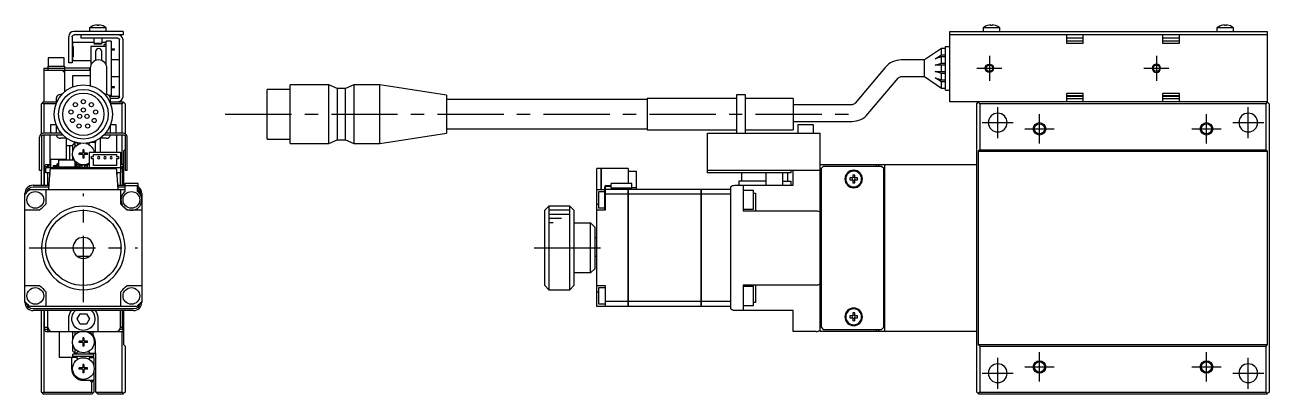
# Model space of a CAD drawing. Extents: x -1 to 626, y -8 to 214.
# Drawn here: x 328 to 626, y 68 to 156.4 of the extents above; entities that cross this region are included whole.
import ezdxf

# ---------------------------------------------------------------- set-up
doc = ezdxf.new("R2010")
doc.units = 0
doc.header["$LTSCALE"] = 0.5
doc.linetypes.add('CENTER', pattern=[50.8, 31.75, -6.35, 6.35, -6.35])
for name, color, linetype in [('MSM_CENTER', 1, 'CENTER'), ('MSM_CONTINUOUS', 7, 'CONTINUOUS'), ('MSM_NARROW', 5, 'CONTINUOUS')]:
    doc.layers.add(name, color=color, linetype=linetype)

msp = doc.modelspace()

# ---------------------------------------------------------------- linework, layer by layer
at = {"layer": 'MSM_CENTER'}
for p, q in [((559, 149), (559, 143)), ((599, 149), (599, 143)), ((556, 146), (562, 146)), ((596, 146), (602, 146)), ((376, 135), (526, 135)), ((561, 129.3), (561, 136.7)), ((571, 128), (571, 135)), ((611, 128), (611, 135)), ((621, 129.3), (621, 136.7)), ((557.3, 133), (564.7, 133)), ((567.5, 131.5), (574.5, 131.5)), ((607.5, 131.5), (614.5, 131.5)), ((617.3, 133), (624.7, 133)), ((342, 90), (342, 116)), ((329, 103), (355, 103)), ((450, 103), (468, 103)), ((571, 71), (571, 78)), ((611, 71), (611, 78)), ((561, 69.3), (561, 76.7)), ((567.5, 74.5), (574.5, 74.5)), ((607.5, 74.5), (614.5, 74.5)), ((621, 69.3), (621, 76.7)), ((557.3, 73), (564.7, 73)), ((617.3, 73), (624.7, 73))]:
    msp.add_line(p, q, dxfattribs=at)
at = {"layer": 'MSM_CONTINUOUS'}
for p, q in [((343.5, 155.7), (343.5, 154.8)), ((347.5, 155.7), (343.5, 155.7)), ((344.57, 156.26), (344.55, 156.26)), ((345.3, 156.26), (345.3, 156.39)), ((345.7, 156.26), (345.3, 156.26)), ((345.7, 156.39), (345.7, 156.26)), ((346.45, 156.26), (346.43, 156.26)), ((347.5, 154.8), (347.5, 155.7)), ((557.5, 155.7), (557.5, 154.8)), ((561.5, 155.7), (557.5, 155.7)), ((558.57, 156.26), (558.55, 156.26)), ((559.3, 156.26), (559.3, 156.39)), ((559.7, 156.26), (559.3, 156.26)), ((559.7, 156.39), (559.7, 156.26)), ((560.45, 156.26), (560.43, 156.26)), ((561.5, 154.8), (561.5, 155.7)), ((613.5, 155.7), (613.5, 154.8)), ((617.5, 155.7), (613.5, 155.7)), ((614.57, 156.26), (614.55, 156.26)), ((615.3, 156.26), (615.3, 156.39)), ((615.7, 156.26), (615.3, 156.26)), ((615.7, 156.39), (615.7, 156.26)), ((616.45, 156.26), (616.43, 156.26)), ((617.5, 154.8), (617.5, 155.7)), ((338.5, 147.3), (338.5, 153.6)), ((339.3, 153.5), (339.3, 147.3)), ((339.5, 152.25), (344.5, 152.25)), ((339.5, 151.25), (339.5, 152.25)), ((351.5, 154.8), (339.7, 154.8)), ((351.5, 154), (339.8, 154)), ((341.5, 153.2), (341.5, 154)), ((350.3, 153.2), (341.5, 153.2)), ((344.5, 153.2), (344.5, 152)), ((344.5, 152), (344.7, 151.8)), ((344.5, 152), (346.5, 152)), ((346.3, 151.8), (346.5, 152)), ((346.5, 152), (346.5, 153.2)), ((346.5, 152.25), (347.5, 152.25)), ((347.5, 146.76), (347.5, 152.5)), ((348.7, 152.5), (347.5, 152.5)), ((348.7, 152.5), (348.7, 139.5)), ((350.7, 139.2), (350.7, 152.8)), ((351.5, 154.8), (351.5, 154)), ((351.5, 139.2), (351.5, 152.8)), ((549.5, 154.8), (625.5, 154.8)), ((549.5, 138), (549.5, 154.8)), ((625.5, 154), (549.5, 154)), ((577.5, 154), (577.5, 152)), ((581.5, 153.2), (577.5, 153.2)), ((581.5, 152.5), (577.5, 152.5)), ((577.5, 152), (581.5, 152)), ((581.5, 152), (581.5, 154)), ((600.5, 154), (600.5, 152)), ((604.5, 153.2), (600.5, 153.2)), ((604.5, 152.5), (600.5, 152.5)), ((600.5, 152), (604.5, 152)), ((604.5, 152), (604.5, 154)), ((625.5, 154.8), (625.5, 138)), ((339.5, 151.25), (339.6, 151.25)), ((339.6, 150.45), (339.5, 150.45)), ((339.5, 150.45), (339.5, 149.55)), ((339.6, 150.08), (339.5, 150.08)), ((339.6, 149.93), (339.5, 149.93)), ((339.6, 149.55), (339.5, 149.55)), ((339.6, 151.25), (339.6, 148.75)), ((343.8, 151.25), (343.8, 146.76)), ((347.5, 151.25), (343.8, 151.25)), ((346.3, 151.8), (344.7, 151.8)), ((344.9, 150), (344.9, 147.85)), ((346.4, 147.85), (346.4, 150)), ((347.5, 151.71), (346.95, 151.71)), ((346.95, 151.25), (346.95, 151.71)), ((348.7, 150.63), (349.5, 150.63)), ((348.7, 150.38), (349.5, 150.38)), ((349.5, 150.38), (349.5, 150.63)), ((547.5, 150.75), (543.5, 148)), ((546.05, 148.25), (547.5, 149.25)), ((548.5, 150.75), (547.5, 150.75)), ((547.5, 149.25), (547.5, 150.75)), ((547.5, 149.25), (548.5, 149.25)), ((548.5, 140.75), (548.5, 151.25)), ((548.5, 151.25), (549.5, 151.25)), ((333.5, 146.5), (333.5, 145.5)), ((333.5, 146.5), (337.5, 146.5)), ((333.6, 148.5), (333.6, 146.5)), ((337.4, 148.5), (333.6, 148.5)), ((337.4, 146.5), (337.4, 148.5)), ((337.5, 146.5), (337.5, 140.36)), ((339.3, 147.3), (338.5, 147.3)), ((339.5, 147.75), (339.5, 148.75)), ((339.5, 148.75), (339.6, 148.75)), ((343.8, 147.75), (339.5, 147.75)), ((350.7, 148), (348.7, 148)), ((534.07, 146.21), (526.87, 137.63)), ((543.5, 148), (537.9, 148)), ((543.5, 144), (543.5, 148)), ((547.5, 148.75), (546.05, 148.25)), ((546.05, 146.75), (547.5, 147.25)), ((548.5, 146.75), (546.05, 146.75)), ((548.5, 148.75), (547.5, 148.75)), ((547.5, 147.25), (547.5, 148.75)), ((547.5, 147.25), (548.5, 147.25)), ((547.5, 145.25), (547.5, 146.75)), ((332.5, 146), (333.5, 146)), ((332.5, 146), (332.5, 138)), ((343.5, 145.5), (332.5, 145.5)), ((333.5, 146), (337.5, 146)), ((337, 145.5), (337.5, 145)), ((343.5, 146), (337.5, 146)), ((339.5, 141.54), (339.5, 144.25)), ((339.5, 144.25), (343.65, 144.25)), ((343.5, 146), (343.5, 145.5)), ((343.65, 146), (343.65, 141.8)), ((347.65, 139.74), (347.65, 146)), ((348.7, 144), (350.7, 144)), ((529.93, 135.06), (537.13, 143.64)), ((537.9, 144), (543.5, 144)), ((543.5, 144), (547.5, 141.25)), ((546.05, 145.25), (548.5, 145.25)), ((547.5, 144.75), (546.05, 145.25)), ((546.05, 143.75), (547.5, 143.25)), ((547.5, 142.75), (546.05, 143.75)), ((548.5, 144.75), (547.5, 144.75)), ((547.5, 143.25), (547.5, 144.75)), ((547.5, 143.25), (548.5, 143.25)), ((348.7, 141.63), (349.5, 141.63)), ((348.7, 141.38), (349.5, 141.38)), ((349.5, 141.38), (349.5, 141.63)), ((391.5, 140.95), (386, 140.95)), ((386, 129.05), (386, 140.95)), ((400.8, 142), (391.5, 142)), ((391.5, 128), (391.5, 142)), ((402.8, 141.15), (400.8, 142)), ((400.8, 128), (400.8, 142)), ((404.8, 141.15), (402.8, 141.15)), ((402.8, 141.15), (402.8, 128.85)), ((406.8, 142), (404.8, 141.15)), ((404.8, 128.85), (404.8, 141.15)), ((413, 142), (406.8, 142)), ((406.8, 142), (406.8, 128)), ((429, 139.57), (413, 142)), ((413, 128), (413, 142)), ((548.5, 142.75), (547.5, 142.75)), ((547.5, 141.25), (547.5, 142.75)), ((547.5, 141.25), (548.5, 141.25)), ((548.5, 140.75), (549.5, 140.75)), ((332, 137.5), (332.25, 137.75)), ((332, 130.37), (332, 137.5)), ((332.5, 138), (332.25, 137.75)), ((332.25, 137.75), (332.5, 137.5)), ((332.5, 138), (335.5, 138)), ((335.46, 137.5), (332.5, 137.5)), ((332.5, 137.5), (332.5, 130.5)), ((335.5, 138.75), (335.5, 137.6)), ((336.86, 139.75), (336.5, 139.75)), ((347.5, 139.75), (347.14, 139.75)), ((348.7, 139.5), (348.16, 139.5)), ((348.34, 139.3), (350.5, 139.3)), ((350.3, 138.8), (348.5, 138.8)), ((348.5, 137.6), (348.5, 138.75)), ((348.5, 138), (351.5, 138)), ((351.3, 137.5), (348.54, 137.5)), ((350.5, 138.85), (350.5, 139.3)), ((351.3, 137.5), (351.65, 137.85)), ((351.3, 130.5), (351.3, 137.5)), ((351.65, 137.85), (351.5, 138)), ((351.65, 137.85), (352, 137.5)), ((352, 137.5), (352, 130.37)), ((429, 139.57), (429, 130.43)), ((477, 138.5), (429, 138.5)), ((498.5, 138.75), (477, 138.75)), ((477, 138.75), (477, 131.25)), ((498.5, 130.5), (498.5, 139.75)), ((498.5, 139.75), (500.5, 139.75)), ((500.5, 139.75), (500.5, 130.5)), ((512, 138.75), (500.5, 138.75)), ((512, 138.75), (512, 131.25)), ((526.1, 137.28), (512, 137.28)), ((625.5, 138), (549.5, 138)), ((556, 137.5), (556.35, 137.85)), ((556, 68.5), (556, 137.5)), ((556.35, 137.85), (556.5, 138)), ((556.35, 137.85), (556.7, 137.5)), ((625.3, 137.5), (556.7, 137.5)), ((556.7, 137.5), (556.7, 126.5)), ((581.5, 140), (577.5, 140)), ((577.5, 140), (577.5, 138)), ((577.5, 139.5), (581.5, 139.5)), ((577.5, 139.3), (581.5, 139.3)), ((577.5, 138.8), (581.5, 138.8)), ((581.5, 138), (581.5, 140)), ((604.5, 140), (600.5, 140)), ((600.5, 140), (600.5, 138)), ((600.5, 139.5), (604.5, 139.5)), ((600.5, 139.3), (604.5, 139.3)), ((600.5, 138.8), (604.5, 138.8)), ((604.5, 138), (604.5, 140)), ((625.3, 137.5), (625.65, 137.85)), ((625.3, 126.5), (625.3, 137.5)), ((625.5, 138), (625.65, 137.85)), ((625.65, 137.85), (626, 137.5)), ((626, 137.5), (626, 68.5)), ((335.46, 132.5), (334.1, 132.5)), ((334.1, 132.5), (334.1, 130.5)), ((335.5, 132.4), (335.5, 130.5)), ((348.5, 130.5), (348.5, 132.4)), ((349.9, 132.5), (348.54, 132.5)), ((349.9, 130.5), (349.9, 132.5)), ((429, 131.5), (477, 131.5)), ((477, 131.25), (498.5, 131.25)), ((500.5, 131.25), (512, 131.25)), ((512, 133.28), (526.1, 133.28)), ((513.1, 132.5), (513.1, 130.5)), ((516.9, 132.5), (513.1, 132.5)), ((516.9, 130.5), (516.9, 132.5)), ((331.5, 121.5), (331.5, 129.5)), ((332, 129.8), (332, 121.5)), ((337.1, 130), (332.2, 130)), ((336.64, 130.5), (332.5, 130.5)), ((332.5, 130), (332.5, 118)), ((334, 130), (334, 123)), ((336.5, 130.5), (336.5, 130.67)), ((338.01, 129.25), (336.5, 129.25)), ((338, 124.08), (338, 129.25)), ((338.08, 129.2), (338, 129.2)), ((339.5, 128.4), (339.5, 128.46)), ((339.67, 128.4), (339.5, 128.4)), ((340, 128.2), (339.5, 127.7)), ((340, 128.2), (340, 127.16)), ((340.34, 128.2), (340, 128.2)), ((340.47, 128.17), (340.58, 127.98)), ((343.53, 128.17), (343.42, 127.98)), ((345, 128.2), (343.66, 128.2)), ((344.5, 128.4), (344.33, 128.4)), ((344.5, 128.4), (344.5, 128.46)), ((344.8, 128.2), (344.8, 125.9)), ((345, 128.2), (345, 128.68)), ((347.5, 129.25), (345.99, 129.25)), ((346, 129.25), (346, 125.9)), ((351.8, 130), (346.9, 130)), ((351.5, 130.5), (347.36, 130.5)), ((347.5, 130.67), (347.5, 130.5)), ((350, 125.9), (350, 130)), ((351.3, 123), (351.3, 130)), ((352, 129.8), (352, 121.5)), ((352.5, 121.5), (352.5, 129.5)), ((386, 129.05), (391.5, 129.05)), ((400.8, 128), (402.8, 128.85)), ((402.8, 128.85), (404.8, 128.85)), ((404.8, 128.85), (406.8, 128)), ((413, 128), (429, 130.43)), ((491.5, 130.5), (518.5, 130.5)), ((491.5, 121), (491.5, 130.5)), ((518.5, 83), (518.5, 130.5)), ((339.5, 127.45), (338, 127.45)), ((338.8, 124.08), (338.8, 127.45)), ((339.5, 126.21), (339.5, 127.7)), ((341.79, 125.65), (341, 125.65)), ((341, 125.36), (341, 125.65)), ((341.79, 125.36), (341, 125.36)), ((341.53, 125.65), (341.53, 125.36)), ((341.85, 126.5), (341.85, 125.71)), ((342.14, 126.5), (341.85, 126.5)), ((342.14, 125.97), (341.85, 125.97)), ((341.85, 125.3), (341.85, 124.5)), ((342.14, 126.5), (342.14, 125.71)), ((342.14, 125.3), (342.14, 124.5)), ((343, 125.65), (342.2, 125.65)), ((343, 125.36), (342.2, 125.36)), ((342.47, 125.65), (342.47, 125.36)), ((343, 125.36), (343, 125.65)), ((343.43, 125.9), (350.93, 125.9)), ((343.43, 125.9), (343.43, 122.2)), ((344.43, 125.4), (349.93, 125.4)), ((344.43, 124.85), (344.43, 125.4)), ((349.93, 125.4), (349.93, 124.85)), ((350.93, 125.9), (350.93, 122.2)), ((352, 126.5), (351.65, 126.15)), ((351.65, 126.15), (351.65, 118)), ((391.5, 128), (400.8, 128)), ((406.8, 128), (413, 128)), ((556.7, 126.5), (556.35, 126.15)), ((556.35, 126.15), (556.35, 79.85)), ((556.35, 126.15), (625.65, 126.15)), ((556.7, 126.5), (625.3, 126.5)), ((625.65, 126.15), (625.3, 126.5)), ((625.65, 79.85), (625.65, 126.15)), ((333, 123), (332.5, 122.5)), ((332.7, 118), (332.7, 122.5)), ((332.7, 122.5), (333.5, 122.5)), ((333, 123), (333.5, 123)), ((351, 122.2), (333, 122.2)), ((333, 121), (333, 122.2)), ((333.5, 122.2), (333.5, 123)), ((333.5, 123), (334, 123)), ((334, 123), (334.1, 123)), ((334.1, 124.2), (334.1, 122.2)), ((337.9, 124.2), (334.1, 124.2)), ((334.83, 122.2), (334.83, 122.75)), ((334.83, 122.75), (335.66, 122.75)), ((335.56, 122.43), (335.05, 122.43)), ((335.05, 122.2), (335.05, 122.43)), ((335.3, 122.2), (335.3, 122.43)), ((335.36, 122.2), (335.36, 122.43)), ((335.66, 122.53), (335.66, 122.86)), ((335.78, 122.2), (335.78, 122.28)), ((335.89, 122.86), (335.89, 122.53)), ((335.89, 122.75), (336.1, 122.75)), ((336.1, 123.19), (335.99, 123.19)), ((336.1, 122.96), (335.99, 122.96)), ((336.1, 122.4), (336.1, 123.98)), ((336.2, 124.08), (339.58, 124.08)), ((339.9, 122.3), (336.2, 122.3)), ((337.78, 122.2), (337.78, 122.3)), ((337.9, 124.08), (337.9, 124.2)), ((337.9, 122.2), (337.9, 122.3)), ((338.5, 122.3), (338.5, 122.2)), ((339.31, 122.2), (339.31, 122.3)), ((339.5, 124.08), (339.5, 124.79)), ((339.65, 124.05), (339.97, 123.73)), ((340, 123.84), (340, 123.19)), ((340, 123.66), (340, 122.4)), ((340.11, 123.19), (340, 123.19)), ((340.11, 122.96), (340, 122.96)), ((340, 122.75), (340.21, 122.75)), ((340, 122.63), (340.21, 122.63)), ((340.21, 122.86), (340.21, 122.53)), ((340.41, 123), (343.43, 123)), ((340.44, 122.53), (340.44, 122.86)), ((340.44, 122.75), (340.5, 122.75)), ((340.44, 122.63), (340.5, 122.63)), ((340.5, 122.44), (340.5, 123)), ((340.5, 122.2), (340.5, 122.2)), ((340.54, 122.43), (341.05, 122.43)), ((340.73, 122.43), (340.73, 122.2)), ((340.8, 122.43), (340.8, 122.2)), ((341, 122.43), (341, 123)), ((341, 122.75), (341.75, 122.75)), ((341, 122.63), (341.75, 122.63)), ((341.05, 122.43), (341.05, 122.2)), ((341.75, 122.2), (341.75, 123)), ((341.85, 125.03), (342.14, 125.03)), ((342.14, 124.5), (341.85, 124.5)), ((342.25, 122.2), (342.25, 123)), ((342.25, 122.75), (343, 122.75)), ((342.25, 122.63), (343, 122.63)), ((343, 122.2), (343, 123)), ((343.93, 124.85), (344.43, 124.85)), ((343.93, 124.35), (343.93, 124.85)), ((344.43, 124.35), (343.93, 124.35)), ((344.43, 122.7), (344.43, 124.35)), ((349.93, 122.7), (344.43, 122.7)), ((349.93, 124.85), (350.43, 124.85)), ((350.43, 124.35), (349.93, 124.35)), ((349.93, 124.35), (349.93, 122.7)), ((350.43, 124.85), (350.43, 124.35)), ((351.5, 123), (350.93, 123)), ((350.93, 122.5), (351.3, 122.5)), ((351, 121), (351, 122.2)), ((351.3, 122.5), (351.3, 118)), ((351.5, 118), (351.5, 123)), ((518.5, 123), (556, 123)), ((519.2, 122.5), (518.7, 122)), ((533.2, 122.5), (519.2, 122.5)), ((532, 122.5), (532, 123)), ((532.5, 122.5), (532.5, 123)), ((533.7, 122), (533.2, 122.5)), ((534, 83), (534, 123)), ((332, 121.5), (331.5, 121.5)), ((332, 118), (332, 121.5)), ((333, 122), (332.7, 122)), ((334.03, 121), (333, 121)), ((333.5, 118), (333.5, 121)), ((333.75, 117), (334.08, 121.72)), ((334, 121), (334, 120.58)), ((334.38, 122), (349.62, 122)), ((349.92, 121.72), (350.25, 117)), ((351, 121), (349.97, 121)), ((350, 120.58), (350, 121)), ((350.9, 118), (350.9, 121)), ((351.3, 122), (351, 122)), ((352.5, 121.5), (352, 121.5)), ((465, 89), (465, 122)), ((466, 122), (465, 122)), ((466, 117), (466, 122)), ((466, 121.99), (466.01, 121.99)), ((466.01, 122), (466.01, 117)), ((472.5, 122), (466.01, 122)), ((472.5, 122), (472.5, 118.4)), ((472.5, 121.4), (474.5, 121.4)), ((472.5, 121), (472.51, 121)), ((472.51, 121), (472.51, 118.4)), ((474.5, 117), (474.5, 121.4)), ((518.5, 121.5), (491.5, 121.5)), ((511.5, 121), (491.5, 121)), ((499.75, 119), (499.75, 121)), ((505.5, 121), (505.5, 118)), ((509.5, 118), (509.5, 121)), ((510.75, 119), (510.75, 121)), ((511.5, 121), (511.5, 121.5)), ((512, 118), (512, 121.5)), ((518.7, 122), (518.7, 84)), ((526.26, 119.74), (525.58, 119.74)), ((525.58, 119.26), (526.26, 119.26)), ((526.26, 120.42), (526.26, 119.74)), ((526.26, 119.26), (526.26, 118.58)), ((526.74, 119.74), (526.74, 120.42)), ((527.42, 119.74), (526.74, 119.74)), ((526.74, 118.58), (526.74, 119.26)), ((526.74, 119.26), (527.42, 119.26)), ((533.7, 84), (533.7, 122)), ((329.15, 117), (352, 117)), ((330, 118), (333.82, 118)), ((330, 117.62), (333.79, 117.62)), ((333, 117), (333, 113.5)), ((350.18, 118), (351.9, 118)), ((350.21, 117.62), (351.9, 117.62)), ((351, 113.5), (351, 117)), ((351.9, 118.4), (351.9, 117.3)), ((355.1, 118.4), (351.9, 118.4)), ((351.9, 117.3), (352, 117.3)), ((352, 117.9), (355, 117.9)), ((352, 116.5), (352, 117.9)), ((355, 116.5), (355, 117.9)), ((355, 117.3), (355.1, 117.3)), ((355.1, 117.3), (355.1, 118.4)), ((465, 117), (466.9, 117)), ((465.5, 112.5), (465.5, 116.5)), ((465.5, 116.5), (467, 116.5)), ((466.9, 112), (466.9, 117.6)), ((467, 117.6), (467, 112)), ((472.5, 117), (467, 117)), ((467.2, 117.9), (468.4, 117.9)), ((467.2, 117.8), (468.4, 117.8)), ((473.4, 118.4), (468.4, 118.4)), ((468.4, 117.3), (468.4, 118.4)), ((473.4, 117.3), (468.4, 117.3)), ((472.5, 89), (472.5, 117.3)), ((472.5, 116.99), (472.51, 116.99)), ((472.51, 117.3), (472.51, 89)), ((490, 117), (472.51, 117)), ((473.4, 117.3), (473.4, 118.4)), ((473.4, 117.5), (474.5, 117.5)), ((490, 89), (490, 117)), ((490, 116.99), (490.01, 116.99)), ((490.01, 117), (490.01, 89)), ((497, 117), (490.01, 117)), ((497, 117.62), (497, 88.38)), ((498, 118), (512, 118)), ((505.5, 119), (499, 119)), ((499, 119), (499, 118)), ((500, 118), (500, 111.9)), ((502.5, 116.75), (500, 116.75)), ((502.5, 112.25), (502.5, 116.75)), ((509.5, 119), (511.5, 119)), ((511.5, 118), (511.5, 119)), ((518.7, 117.5), (518.5, 117.5)), ((533.7, 117.5), (534, 117.5)), ((534, 116.75), (533.7, 116.75)), ((328, 90), (328, 116)), ((356, 116), (356, 90)), ((465, 113.5), (465.5, 113.5)), ((472.5, 115.85), (467, 115.85)), ((472.5, 115.84), (472.51, 115.84)), ((490, 115.85), (472.51, 115.85)), ((490, 115.84), (490.01, 115.84)), ((497, 115.85), (490.01, 115.85)), ((502.5, 116.08), (503, 116.08)), ((503, 116.08), (503, 111.9)), ((331.5, 112), (328, 112)), ((356, 112), (352.5, 112)), ((453.5, 113), (452.5, 112)), ((452.5, 94), (452.5, 112)), ((458.5, 113), (453.5, 113)), ((453.5, 113), (453.5, 93)), ((459.5, 112), (458.5, 113)), ((458.5, 93), (458.5, 113)), ((459.5, 112), (459.5, 94)), ((467, 112), (465, 112)), ((466.9, 112.5), (465.5, 112.5)), ((500, 112.25), (502.5, 112.25)), ((500, 111.9), (517.5, 111.9)), ((518.7, 113), (518.5, 113)), ((518.7, 112), (518.5, 112)), ((518.7, 110.5), (518.5, 110.5)), ((533.7, 111.25), (534, 111.25)), ((459.5, 109), (463.5, 109)), ((463.5, 97), (463.5, 109)), ((464.5, 108), (463.5, 109)), ((464.5, 108), (464.5, 98)), ((533.8, 108), (533.7, 108)), ((534, 107.8), (533.8, 108)), ((533.8, 98), (533.8, 108)), ((464.5, 105.5), (465, 105.5)), ((340.5, 101), (343.5, 101)), ((464.5, 101), (465, 101)), ((463.5, 97), (459.5, 97)), ((463.5, 97), (464.5, 98)), ((518.5, 95.5), (518.7, 95.5)), ((533.7, 98), (533.8, 98)), ((533.8, 98), (534, 98.2)), ((328, 94), (331.5, 94)), ((333, 92.5), (333, 89)), ((351, 89), (351, 92.5)), ((352.5, 94), (356, 94)), ((452.5, 94), (453.5, 93)), ((453.5, 93), (458.5, 93)), ((458.5, 93), (459.5, 94)), ((465, 94), (467, 94)), ((465, 92.5), (465.5, 92.5)), ((465.5, 89.5), (465.5, 93.5)), ((465.5, 93.5), (467, 93.5)), ((467, 94), (467, 89)), ((517.5, 94.1), (500, 94.1)), ((500, 94.1), (500, 88)), ((502.5, 93.75), (500, 93.75)), ((502.5, 89.25), (502.5, 93.75)), ((503, 94.1), (503, 89.92)), ((518.7, 94), (518.5, 94)), ((518.5, 93), (518.7, 93)), ((534, 94.75), (533.7, 94.75)), ((467, 89.5), (465.5, 89.5)), ((472.5, 90.15), (467, 90.15)), ((472.5, 90.16), (472.51, 90.16)), ((490, 90.15), (472.51, 90.15)), ((490, 90.16), (490.01, 90.16)), ((497, 90.15), (490.01, 90.15)), ((503, 89.92), (502.5, 89.92)), ((354.85, 89), (329.15, 89)), ((354, 88.38), (330, 88.38)), ((354, 88), (330, 88)), ((332, 68.5), (332, 88)), ((332.5, 88), (332.5, 68.5)), ((332.7, 83.5), (332.7, 88)), ((333.5, 84), (333.5, 88)), ((340.56, 86), (341.28, 87.25)), ((341.28, 87.25), (342.72, 87.25)), ((342.72, 87.25), (343.44, 86)), ((350.9, 84), (350.9, 88)), ((351.3, 88), (351.3, 83.5)), ((351.5, 83), (351.5, 88)), ((351.65, 88), (351.65, 79.85)), ((472.5, 89), (465, 89)), ((472.5, 89.01), (472.51, 89.01)), ((490, 89), (472.51, 89)), ((490, 89.01), (490.01, 89.01)), ((497, 89), (490.01, 89)), ((512, 88), (498, 88)), ((500, 89.25), (502.5, 89.25)), ((512, 83), (512, 88)), ((518.5, 88.5), (518.7, 88.5)), ((526.26, 86.74), (525.58, 86.74)), ((526.26, 87.42), (526.26, 86.74)), ((526.74, 86.74), (526.74, 87.42)), ((527.42, 86.74), (526.74, 86.74)), ((533.7, 89.25), (534, 89.25)), ((534, 88.5), (533.7, 88.5)), ((332.5, 83.5), (333, 83)), ((332.7, 84), (333.5, 84)), ((333.5, 83.5), (332.7, 83.5)), ((333.5, 83), (333.5, 84)), ((338.5, 83), (338.5, 86)), ((341.28, 84.75), (340.56, 86)), ((342.72, 84.75), (341.28, 84.75)), ((343.44, 86), (342.72, 84.75)), ((345.5, 86), (345.5, 83)), ((351.3, 83.5), (350.77, 83.5)), ((350.9, 84), (351.3, 84)), ((518.7, 84), (519.2, 83.5)), ((519.2, 83.5), (533.2, 83.5)), ((525.58, 86.26), (526.26, 86.26)), ((526.26, 86.26), (526.26, 85.58)), ((526.74, 85.58), (526.74, 86.26)), ((526.74, 86.26), (527.42, 86.26)), ((532, 83), (532, 83.5)), ((532.5, 83), (532.5, 83.5)), ((533.2, 83.5), (533.7, 84)), ((333, 83), (351.5, 83)), ((336.3, 76.8), (336.3, 83)), ((339.7, 83), (339.5, 82.8)), ((339.5, 81.21), (339.5, 82.8)), ((340, 83), (340, 82.16)), ((341.79, 80.65), (341, 80.65)), ((341, 80.36), (341, 80.65)), ((341.53, 80.65), (341.53, 80.36)), ((342.14, 81.5), (341.85, 81.5)), ((341.85, 81.5), (341.85, 80.71)), ((342.14, 80.97), (341.85, 80.97)), ((342.14, 81.5), (342.14, 80.71)), ((343, 80.65), (342.2, 80.65)), ((342.47, 80.65), (342.47, 80.36)), ((343, 80.36), (343, 80.65)), ((343.8, 82.64), (343.8, 83)), ((344.3, 83), (344.3, 82.1)), ((344.8, 80.5), (344.8, 77.8)), ((350.5, 83), (350.5, 83.2)), ((351.3, 68.5), (351.3, 83)), ((517.5, 83), (512, 83)), ((556, 83), (518.5, 83)), ((339.5, 78.3), (339.5, 79.79)), ((339.5, 78.3), (340, 77.8)), ((339.5, 77), (339.5, 77.6)), ((344.5, 77.6), (339.5, 77.6)), ((340, 78.84), (340, 77.8)), ((340, 77.8), (340.45, 77.8)), ((340.45, 77.8), (340.58, 78.02)), ((341.79, 80.36), (341, 80.36)), ((341.85, 80.3), (341.85, 79.5)), ((341.85, 80.03), (342.14, 80.03)), ((342.14, 79.5), (341.85, 79.5)), ((342.14, 80.3), (342.14, 79.5)), ((343, 80.36), (342.2, 80.36)), ((343.55, 77.8), (343.42, 78.02)), ((343.55, 77.8), (345, 77.8)), ((344.5, 77), (344.5, 77.6)), ((345, 68.5), (345, 77.8)), ((351.65, 79.85), (352, 79.5)), ((352, 79.5), (352, 68.5)), ((556.35, 79.85), (556.7, 79.5)), ((556.35, 79.85), (625.65, 79.85)), ((556.7, 79.5), (625.3, 79.5)), ((556.7, 79.5), (556.7, 68.5)), ((625.3, 79.5), (625.65, 79.85)), ((625.3, 68.5), (625.3, 79.5)), ((340.45, 76.8), (336.3, 76.8)), ((339.2, 76.8), (339.2, 74.1)), ((344.5, 77), (339.5, 77)), ((340.6, 76.54), (340.45, 76.8)), ((342.14, 75.1), (341.85, 75.1)), ((341.85, 75.1), (341.85, 74.31)), ((342.14, 74.57), (341.85, 74.57)), ((342.14, 75.1), (342.14, 74.31)), ((343.55, 76.8), (343.4, 76.54)), ((343.55, 76.8), (344.5, 76.8)), ((344.5, 76.8), (344.5, 74.81)), ((341.79, 74.25), (341, 74.25)), ((341, 73.96), (341, 74.25)), ((341.79, 73.96), (341, 73.96)), ((341.53, 74.25), (341.53, 73.96)), ((341.85, 73.9), (341.85, 73.1)), ((341.85, 73.63), (342.14, 73.63)), ((342.14, 73.1), (341.85, 73.1)), ((342.14, 73.9), (342.14, 73.1)), ((343, 74.25), (342.2, 74.25)), ((343, 73.96), (342.2, 73.96)), ((342.47, 74.25), (342.47, 73.96)), ((343, 73.96), (343, 74.25)), ((344.5, 73.39), (344.5, 68.5)), ((342, 71.3), (344.5, 71.3)), ((343.5, 71.3), (344, 70.8)), ((344, 70.8), (344.35, 71.3)), ((344, 68.5), (344, 70.8)), ((332.25, 68.25), (332, 68.5)), ((332.5, 68.5), (332.25, 68.25)), ((332.25, 68.25), (332.5, 68)), ((332.5, 68.5), (344, 68.5)), ((344, 68), (332.5, 68)), ((344.25, 68.25), (344, 68.5)), ((344, 68), (344.5, 68.5)), ((345, 68.5), (351.3, 68.5)), ((345, 68.5), (345.5, 68)), ((351.5, 68), (345.5, 68)), ((351.65, 68.15), (351.3, 68.5)), ((351.5, 68), (351.65, 68.15)), ((352, 68.5), (351.65, 68.15)), ((556.35, 68.15), (556, 68.5)), ((556.7, 68.5), (556.35, 68.15)), ((556.5, 68), (556.35, 68.15)), ((625.5, 68), (556.5, 68)), ((556.7, 68.5), (625.3, 68.5)), ((625.65, 68.15), (625.3, 68.5)), ((625.65, 68.15), (625.5, 68)), ((626, 68.5), (625.65, 68.15))]:
    msp.add_line(p, q, dxfattribs=at)
for centre, radius in [((559, 146), 0.783), ((599, 146), 0.783), ((342, 135), 7), ((342, 135), 5.95), ((340.07, 137.3), 0.5), ((342, 138), 0.5), ((343.93, 137.3), 0.5), ((339.05, 135.52), 0.5), ((341.13, 134.5), 0.5), ((342, 136), 0.5), ((342.87, 134.5), 0.5), ((344.95, 135.52), 0.5), ((339.4, 133.5), 0.5), ((340.97, 132.18), 0.5), ((343.03, 132.18), 0.5), ((344.6, 133.5), 0.5), ((571, 131.5), 1.23), ((611, 131.5), 1.23), ((330.5, 114.5), 2), ((353.5, 114.5), 2), ((342, 103), 9), ((330.5, 91.5), 2), ((353.5, 91.5), 2), ((342, 74.1), 2.6), ((571, 74.5), 1.23), ((611, 74.5), 1.23)]:
    msp.add_circle(centre, radius, dxfattribs=at)
at = {"layer": 'MSM_CONTINUOUS', "extrusion": (0, 0, -1)}
for centre, radius in [((-342, 135), 5), ((-561, 133), 2.25), ((-621, 133), 2.25), ((-345.68, 124.6), 0.25), ((-347.18, 124.6), 0.25), ((-348.68, 124.6), 0.25), ((-526.5, 119.5), 2.1), ((-526.5, 119.5), 1.9), ((-342, 103), 10), ((-342, 103), 2.5), ((-526.5, 86.5), 2.1), ((-526.5, 86.5), 1.9), ((-561, 73), 2.25), ((-621, 73), 2.25)]:
    msp.add_circle(centre, radius, dxfattribs=at)
at = {"layer": 'MSM_CONTINUOUS'}
for centre, radius, start, end in [((345.5, 153.2), 3.2, 107.27, 128.6822), ((345.5, 153.2), 3.19, 93.5904, 106.9053), ((345.5, 153.2), 3.19, 73.0947, 86.4096), ((345.5, 153.2), 3.2, 51.3178, 72.73), ((559.5, 153.2), 3.2, 107.27, 128.6822), ((559.5, 153.2), 3.19, 93.5904, 106.9053), ((559.5, 153.2), 3.19, 73.0947, 86.4096), ((559.5, 153.2), 3.2, 51.3178, 72.73), ((615.5, 153.2), 3.2, 107.27, 128.6822), ((615.5, 153.2), 3.19, 93.5904, 106.9053), ((615.5, 153.2), 3.19, 73.0947, 86.4096), ((615.5, 153.2), 3.2, 51.3178, 72.73), ((339.7, 153.6), 1.2, 90, 180), ((350.3, 152.8), 1.2, 0, 90), ((345.65, 150), 0.75, 0, 180), ((345.65, 146), 2, 0, 180), ((537.9, 143), 5, 90, 140), ((336.5, 138.75), 1, 90, 180), ((347.5, 138.75), 1, 0, 90), ((350.3, 139.2), 1.2, 270, 0), ((526.1, 138.28), 5, 270, 320), ((332.5, 129.5), 1, 90, 180), ((336.5, 130.25), 1, 194.4775, 270), ((342, 128.7), 1.59, 199.8433, 216.1972), ((342, 128.7), 1.59, 323.8028, 340.1566), ((347.5, 130.25), 1, 270, 345.5225), ((351.5, 129.5), 1, 0, 90), ((334.5, 122), 1, 113.5781, 168.463), ((335.56, 122.53), 0.33, 270, 0), ((335.99, 122.86), 0.33, 90, 180), ((336.2, 123.98), 0.1, 90, 180), ((336.2, 122.4), 0.1, 180, 270), ((339.58, 123.98), 0.1, 45, 90), ((339.9, 122.4), 0.1, 270, 0), ((339.9, 123.66), 0.1, 0, 45), ((340.11, 122.86), 0.33, 0, 90), ((340.54, 122.53), 0.33, 180, 270), ((526.5, 119.5), 0.95, 165.3667, 194.6333), ((526.5, 119.5), 0.365, 138.8496, 221.1504), ((526.5, 119.5), 0.95, 75.3667, 104.6333), ((526.5, 119.5), 0.365, 48.8496, 131.1504), ((526.5, 119.5), 0.365, 228.8496, 311.1504), ((526.5, 119.5), 0.365, 318.8496, 41.1504), ((526.5, 119.5), 0.95, 345.3667, 14.6333), ((330, 116), 2, 90, 180), ((353.5, 114.5), 2.5, 126.8699, 53.1301), ((354, 116), 2, 0, 56.633), ((467.2, 117.6), 0.3, 90, 180), ((526.5, 119.5), 0.95, 255.3667, 284.6333), ((517.5, 95.6), 1.5, 270, 311.8103), ((330, 90), 2, 180, 270), ((354, 90), 2, 270, 0), ((526.5, 86.5), 0.95, 165.3667, 194.6333), ((526.5, 86.5), 0.365, 138.8496, 221.1504), ((526.5, 86.5), 0.95, 75.3667, 104.6333), ((526.5, 86.5), 0.365, 48.8496, 131.1504), ((526.5, 86.5), 0.365, 318.8496, 41.1504), ((526.5, 86.5), 0.95, 345.3667, 14.6333), ((334.5, 84), 1, 180, 270), ((349.9, 84), 1, 270, 0), ((526.5, 86.5), 0.365, 228.8496, 311.1504), ((526.5, 86.5), 0.95, 255.3667, 284.6333), ((342, 80.5), 2.8, 34.7719, 49.9948), ((517.5, 84.5), 1.5, 270, 311.8103), ((342, 77.3), 1.59, 143.8028, 169.1069), ((342.11, 77.19), 1.75, 142.994, 151.3783), ((342, 77.3), 1.59, 10.8931, 36.1972), ((341.88, 77.19), 1.75, 28.6217, 37.006), ((342, 77.3), 1.59, 190.8931, 216.1972), ((342, 77.3), 1.59, 323.8028, 349.1069), ((342, 74.1), 2.8, 180, 270)]:
    msp.add_arc(centre, radius, start, end, dxfattribs=at)
at = {"layer": 'MSM_CONTINUOUS', "extrusion": (0, 0, -1)}
for centre, radius, start, end in [((-339.8, 153.5), 0.5, 0, 90), ((-350.3, 152.8), 0.4, 90, 180), ((-537.9, 143), 1, 40, 90), ((-350.3, 139.2), 0.4, 180, 270), ((-526.1, 138.28), 1, 220, 270), ((-332.2, 129.8), 0.2, 0, 90), ((-351.8, 129.8), 0.2, 90, 180), ((-342, 125.5), 2.6, 285.9424, 76.3759), ((-342.11, 128.82), 1.75, 322.994, 331.3783), ((-341.79, 125.71), 0.06, 180, 270), ((-341.79, 125.3), 0.06, 90, 180), ((-342.2, 125.71), 0.06, 270, 0), ((-342.2, 125.3), 0.06, 0, 90), ((-342, 125.5), 2.6, 103.624, 171.1501), ((-341.88, 128.82), 1.75, 208.6217, 217.006), ((-335.56, 122.53), 0.1, 180, 270), ((-335.99, 122.86), 0.1, 0, 90), ((-340.11, 122.86), 0.1, 90, 180), ((-340.54, 122.53), 0.1, 270, 0), ((-342, 125.5), 2.6, 236.7647, 254.0576), ((-334.38, 121.7), 0.3, 4, 90), ((-349.62, 121.7), 0.3, 90, 176), ((-342, 103), 19, 42.5369, 47.4631), ((-330, 116), 1.62, 9.7265, 90), ((-354, 116), 1.62, 128.1727, 170.2735), ((-342, 103), 19, 133.1736, 137.4631), ((-467.2, 117.6), 0.2, 0, 90), ((-498, 116.5), 1.5, 48.1897, 90), ((-318.84, 126.16), 19, 221.7998, 228.2002), ((-365.16, 126.16), 19, 311.7998, 318.2002), ((-517.5, 110.4), 1.5, 90, 131.8103), ((-318.84, 79.84), 19, 131.7998, 138.2002), ((-365.16, 79.84), 19, 41.7998, 48.2002), ((-342, 103), 19, 312.5369, 317.4631), ((-330, 90), 1.62, 270, 350.2735), ((-354, 90), 1.62, 189.7265, 270), ((-342, 103), 19, 222.5369, 227.4631), ((-342, 86), 3.5, 0, 34.8499), ((-342, 86), 2.75, 133.3418, 46.6582), ((-342, 86), 3.5, 145.1501, 180), ((-498, 89.5), 1.5, 270, 311.8103), ((-342, 80.5), 2.6, 105.9424, 74.0576), ((-341.79, 80.71), 0.06, 180, 270), ((-342.2, 80.71), 0.06, 270, 0), ((-342, 80.5), 2.8, 145.2281, 180), ((-341.79, 80.3), 0.06, 90, 180), ((-342.2, 80.3), 0.06, 0, 90), ((-342.11, 77.42), 1.75, 322.994, 330), ((-341.88, 77.42), 1.75, 210, 217.006), ((-341.79, 74.31), 0.06, 180, 270), ((-341.79, 73.9), 0.06, 90, 180), ((-342.2, 74.31), 0.06, 270, 0), ((-342.2, 73.9), 0.06, 0, 90)]:
    msp.add_arc(centre, radius, start, end, dxfattribs=at)
at = {"layer": 'MSM_NARROW'}
for p, q in [((458.5, 112), (453.5, 112)), ((458.5, 111), (453.5, 111)), ((456.5, 110), (453.5, 110)), ((454.5, 109), (453.5, 109))]:
    msp.add_line(p, q, dxfattribs=at)
for centre, radius in [((559, 146), 1), ((571, 131.5), 1.5), ((611, 131.5), 1.5), ((571, 74.5), 1.5), ((611, 74.5), 1.5)]:
    msp.add_circle(centre, radius, dxfattribs=at)
at = {"layer": 'MSM_NARROW', "extrusion": (0, 0, -1)}
msp.add_circle((-599, 146), 1, dxfattribs=at)

doc.saveas('drawing.dxf')
